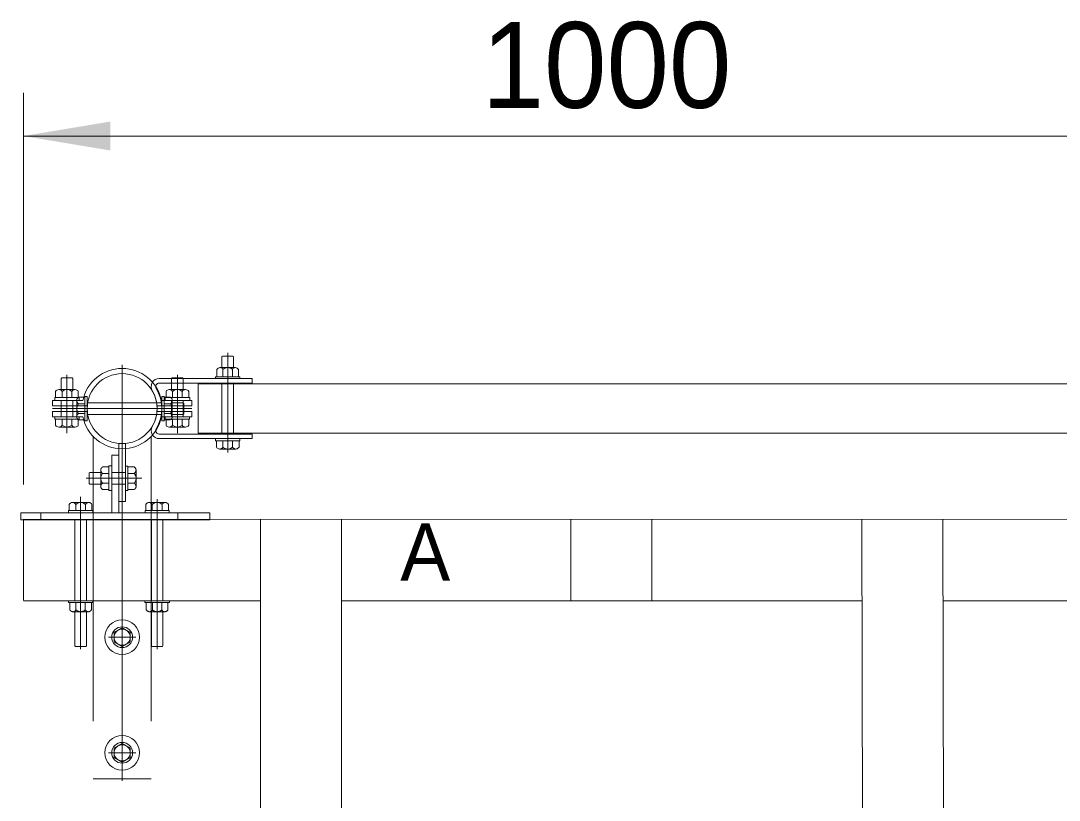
# Model space of a CAD drawing. Units: millimetres at full size, sheet at 1:30; details may follow other scales. Extents: x 300 to 12300, y 300 to 8610.
# Drawn here: x 1430 to 2328, y 2077 to 2751 of the extents above; entities that cross this region are included whole.
import ezdxf
from ezdxf.enums import TextEntityAlignment as Align

# ---------------------------------------------------------------- set-up
doc = ezdxf.new("R2010")
doc.units = ezdxf.units.MM
doc.header["$LTSCALE"] = 30
doc.linetypes.add('CHAIN', pattern=[18.5, 12, -1.5, 3.5, -1.5])
doc.linetypes.add('DASHED_SPACED', pattern=[12, 6, -6])
for name, color, linetype, lineweight in [('寸法', 7, 'Continuous', 13), ('手摺', 7, 'Continuous', 20), ('支持金物', 7, 'DASHED_SPACED', 13), ('支柱', 7, 'Continuous', 18), ('根太材A', 7, 'Continuous', 18), ('根太材B', 7, 'Continuous', 18), ('補強金物', 7, 'Continuous', 18)]:
    doc.layers.add(name, color=color, linetype=linetype, lineweight=lineweight)
doc.layers.add('文字', color=7, linetype='Continuous')
doc.styles.add('ＭＳ Ｐゴシック', font='')
doc.styles.get('ＭＳ Ｐゴシック').set_extended_font_data('MS PGothic')

# ---------------------------------------------------------------- blocks, each defined once
blk = doc.blocks.new('filled_arrow')
at = {"color": 0, "linetype": 'Continuous', "lineweight": -2}
blk.add_solid([(7.5, 1.25), (0, 0), (7.5, -1.25)], dxfattribs=at)

msp = doc.modelspace()

# ---------------------------------------------------------------- linework, layer by layer
at = {"layer": '寸法'}
for p, q in [((1432.29, 2350.25), (1432.29, 2689.22)), ((1432.29, 2651.72), (2440.73, 2651.72))]:
    msp.add_line(p, q, dxfattribs=at)
at = {"layer": '手摺', "lineweight": 13}
msp.add_lwpolyline([(3287.25, 2394.59), (1583.38, 2394.59), (1583.38, 2437.29), (3287.25, 2437.29)], close=True, dxfattribs=at)
at = {"layer": '支持金物'}
for p, q in [((1508.63, 2375.71), (1514.63, 2375.71)), ((1508.63, 2375.71), (1508.63, 2325.71)), ((1514.63, 2325.71), (1514.63, 2375.71)), ((1499.13, 2348.72), (1499.13, 2362.66)), ((1499.13, 2362.35), (1499.13, 2349.02)), ((1506.13, 2365.5), (1500.73, 2365.5)), ((1506.13, 2345.06), (1506.13, 2366.31)), ((1508.63, 2366.31), (1506.13, 2366.31)), ((1508.63, 2345.06), (1508.63, 2366.31)), ((1522.63, 2366.19), (1520.63, 2366.19)), ((1520.63, 2366.19), (1520.63, 2345.19)), ((1522.63, 2345.19), (1522.63, 2366.19)), ((1522.63, 2365.5), (1528.03, 2365.5)), ((1529.63, 2348.72), (1529.63, 2362.66)), ((1489.58, 2360.69), (1489.13, 2360.25)), ((1489.13, 2351.13), (1489.13, 2360.25)), ((1489.58, 2360.69), (1499.13, 2360.69)), ((1506.13, 2359.94), (1500.73, 2359.94)), ((1508.63, 2360.69), (1520.63, 2360.69)), ((1522.63, 2359.94), (1528.03, 2359.94)), ((1489.13, 2351.13), (1489.58, 2350.69)), ((1489.58, 2350.69), (1499.13, 2350.69)), ((1506.13, 2351.44), (1500.73, 2351.44)), ((1506.13, 2345.88), (1500.73, 2345.88)), ((1506.13, 2345.06), (1508.63, 2345.06)), ((1508.63, 2350.69), (1520.63, 2350.69)), ((1520.63, 2345.19), (1522.63, 2345.19)), ((1522.63, 2351.44), (1528.03, 2351.44)), ((1522.63, 2345.88), (1528.03, 2345.88)), ((1429.94, 2325.71), (1593.33, 2325.71)), ((1429.94, 2319.71), (1429.94, 2325.71)), ((1593.33, 2319.71), (1429.94, 2319.71)), ((1447.31, 2325.71), (1447.31, 2319.71)), ((1476.7, 2319.71), (1476.7, 2249.68)), ((1486.7, 2319.71), (1486.7, 2249.68)), ((1542.88, 2319.71), (1542.88, 2249.68)), ((1552.88, 2319.71), (1552.88, 2249.68)), ((1565.89, 2325.71), (1565.89, 2319.71)), ((1593.33, 2319.71), (1593.33, 2325.71)), ((1471.08, 2248.18), (1471.08, 2249.68)), ((1492.33, 2249.68), (1471.08, 2249.68)), ((1471.08, 2248.18), (1492.33, 2248.18)), ((1472.33, 2248.18), (1472.33, 2241.81)), ((1477.64, 2248.18), (1477.64, 2241.81)), ((1485.76, 2248.18), (1485.76, 2241.81)), ((1491.08, 2248.18), (1491.08, 2241.81)), ((1492.33, 2249.68), (1492.33, 2248.18)), ((1537.26, 2248.18), (1537.26, 2249.68)), ((1558.51, 2249.68), (1537.26, 2249.68)), ((1537.26, 2248.18), (1558.51, 2248.18)), ((1538.51, 2248.18), (1538.51, 2241.81)), ((1543.82, 2248.18), (1543.82, 2241.81)), ((1551.95, 2248.18), (1551.95, 2241.81)), ((1557.26, 2248.18), (1557.26, 2241.81)), ((1558.51, 2249.68), (1558.51, 2248.18)), ((1488.36, 2240.18), (1475.04, 2240.18)), ((1476.7, 2210.65), (1476.7, 2240.18)), ((1486.7, 2210.65), (1486.7, 2240.18)), ((1554.55, 2240.18), (1541.22, 2240.18)), ((1542.88, 2210.65), (1542.88, 2240.18)), ((1552.88, 2210.65), (1552.88, 2240.18)), ((1477.14, 2210.21), (1476.7, 2210.65)), ((1477.14, 2210.21), (1486.26, 2210.21)), ((1486.7, 2210.65), (1486.26, 2210.21)), ((1543.33, 2210.21), (1542.88, 2210.65)), ((1543.33, 2210.21), (1552.44, 2210.21)), ((1552.88, 2210.65), (1552.44, 2210.21))]:
    msp.add_line(p, q, dxfattribs=at)
at = {"layer": '支持金物', "linetype": 'CHAIN'}
for p, q in [((1486.36, 2355.69), (1534.57, 2355.69)), ((1481.7, 2339.56), (1481.7, 2207.71)), ((1547.88, 2337.56), (1547.88, 2207.71))]:
    msp.add_line(p, q, dxfattribs=at)
at = {"layer": '支持金物', "linetype": 'Continuous'}
for p, q in [((1471.2, 2325.71), (1471.2, 2327.71)), ((1471.2, 2327.71), (1492.2, 2327.71)), ((1471.89, 2327.71), (1471.89, 2333.11)), ((1474.73, 2334.71), (1488.67, 2334.71)), ((1477.45, 2327.71), (1477.45, 2333.11)), ((1485.95, 2327.71), (1485.95, 2333.11)), ((1491.51, 2327.71), (1491.51, 2333.11)), ((1492.2, 2327.71), (1492.2, 2325.71)), ((1537.38, 2325.71), (1537.38, 2327.71)), ((1537.38, 2327.71), (1558.38, 2327.71)), ((1538.08, 2327.71), (1538.08, 2333.11)), ((1540.91, 2334.71), (1554.85, 2334.71)), ((1543.63, 2327.71), (1543.63, 2333.11)), ((1552.13, 2327.71), (1552.13, 2333.11)), ((1557.69, 2327.71), (1557.69, 2333.11)), ((1558.38, 2327.71), (1558.38, 2325.71))]:
    msp.add_line(p, q, dxfattribs=at)
at = {"layer": '支持金物'}
for centre, radius, start, end in [((1502.35, 2362.72), 3.21, 120.13588, 239.86117), ((1526.42, 2362.72), 3.21, 300.13883, 59.86412), ((1505.58, 2355.69), 6.45, 138.75035, 221.24965), ((1523.19, 2355.69), 6.45, 318.75035, 41.24965), ((1502.35, 2348.66), 3.21, 120.14067, 239.85933), ((1526.42, 2348.66), 3.21, 300.14067, 59.85933), ((1475.49, 2244.02), 3.87, 214.9343, 263.23904), ((1475.07, 2243.02), 2.84, 269.30562, 334.70445), ((1481.7, 2246.07), 5.89, 226.3972, 270), ((1481.7, 2246.07), 5.89, 270, 313.6028), ((1488.33, 2243.02), 2.84, 205.29555, 270.69438), ((1487.91, 2244.02), 3.87, 276.77031, 325.0657), ((1541.68, 2244.02), 3.87, 214.9343, 263.23904), ((1541.26, 2243.02), 2.84, 269.30562, 334.70445), ((1547.88, 2246.07), 5.89, 226.3972, 270), ((1547.88, 2246.07), 5.89, 270, 313.6028), ((1554.51, 2243.02), 2.84, 205.29555, 270.69438), ((1554.09, 2244.02), 3.87, 276.77031, 325.0657)]:
    msp.add_arc(centre, radius, start, end, dxfattribs=at)
at = {"layer": '支持金物', "linetype": 'Continuous'}
for centre, radius, start, end in [((1474.67, 2331.49), 3.21, 30.14067, 149.85933), ((1481.7, 2328.26), 6.45, 48.75035, 131.24965), ((1488.73, 2331.49), 3.21, 30.14067, 149.85933), ((1540.85, 2331.49), 3.21, 30.14067, 149.85933), ((1547.88, 2328.26), 6.45, 48.75035, 131.24965), ((1554.91, 2331.49), 3.21, 30.14067, 149.85933)]:
    msp.add_arc(centre, radius, start, end, dxfattribs=at)
at = {"layer": '支柱'}
for p, q in [((1603.88, 2461), (1604.33, 2461.44)), ((1603.88, 2461), (1603.88, 2451.44)), ((1613.44, 2461.44), (1604.33, 2461.44)), ((1613.44, 2461.44), (1613.88, 2461)), ((1613.88, 2461), (1613.88, 2451.44)), ((1619.51, 2443.44), (1598.26, 2443.44)), ((1598.26, 2441.94), (1598.26, 2443.44)), ((1599.51, 2443.44), (1599.51, 2449.81)), ((1602.22, 2451.44), (1615.55, 2451.44)), ((1604.82, 2443.44), (1604.82, 2449.81)), ((1612.95, 2443.44), (1612.95, 2449.81)), ((1618.26, 2443.44), (1618.26, 2449.81)), ((1619.51, 2443.44), (1619.51, 2441.94)), ((1630.18, 2441.94), (1549.67, 2441.94)), ((1630.18, 2437.94), (1549.67, 2437.94)), ((1630.18, 2437.94), (1630.18, 2441.94)), ((1485.38, 2425.75), (1479.98, 2425.75)), ((1487.38, 2426.44), (1485.38, 2426.44)), ((1485.38, 2426.44), (1485.38, 2405.44)), ((1487.38, 2405.44), (1487.38, 2426.44)), ((1551.88, 2426.44), (1553.88, 2426.44)), ((1551.88, 2405.44), (1551.88, 2426.44)), ((1553.88, 2426.44), (1553.88, 2405.44)), ((1553.88, 2425.75), (1559.28, 2425.75)), ((1478.38, 2422.91), (1478.38, 2408.97)), ((1478.38, 2422.91), (1478.38, 2408.97)), ((1485.38, 2420.19), (1479.98, 2420.19)), ((1553.88, 2420.19), (1559.28, 2420.19)), ((1560.88, 2422.91), (1560.88, 2408.97)), ((1560.88, 2422.91), (1560.88, 2408.97)), ((1570.44, 2420.94), (1560.88, 2420.94)), ((1570.88, 2420.5), (1570.44, 2420.94)), ((1570.88, 2420.5), (1570.88, 2411.38)), ((1485.38, 2411.69), (1479.98, 2411.69)), ((1553.88, 2411.69), (1559.28, 2411.69)), ((1570.44, 2410.94), (1560.88, 2410.94)), ((1570.44, 2410.94), (1570.88, 2411.38)), ((1485.38, 2406.13), (1479.98, 2406.13)), ((1485.38, 2405.44), (1487.38, 2405.44)), ((1553.88, 2405.44), (1551.88, 2405.44)), ((1553.88, 2406.13), (1559.28, 2406.13)), ((1630.18, 2393.94), (1549.67, 2393.94)), ((1630.18, 2389.94), (1549.67, 2389.94)), ((1598.38, 2387.94), (1598.38, 2389.94)), ((1619.38, 2389.94), (1619.38, 2387.94)), ((1630.18, 2389.94), (1630.18, 2393.94)), ((1619.38, 2387.94), (1598.38, 2387.94)), ((1599.08, 2387.94), (1599.08, 2382.54)), ((1599.44, 2382.11), (1599.08, 2382.54)), ((1599.97, 2381.67), (1599.44, 2382.11)), ((1600.57, 2381.32), (1599.97, 2381.67)), ((1601.22, 2381.07), (1600.57, 2381.32)), ((1601.91, 2380.94), (1601.22, 2381.07)), ((1602.19, 2380.95), (1601.91, 2380.94)), ((1615.85, 2380.94), (1601.91, 2380.94)), ((1602.7, 2381.03), (1602.19, 2380.95)), ((1603.19, 2381.19), (1602.7, 2381.03)), ((1603.64, 2381.43), (1603.19, 2381.19)), ((1604.04, 2381.75), (1603.64, 2381.43)), ((1604.37, 2382.12), (1604.04, 2381.75)), ((1604.63, 2382.54), (1604.37, 2382.12)), ((1604.63, 2387.94), (1604.63, 2382.54)), ((1604.92, 2382.3), (1604.63, 2382.54)), ((1605.8, 2381.72), (1604.92, 2382.3)), ((1606.78, 2381.29), (1605.8, 2381.72)), ((1607.81, 2381.03), (1606.78, 2381.29)), ((1608.88, 2380.94), (1607.81, 2381.03)), ((1609.27, 2380.95), (1608.88, 2380.94)), ((1610.33, 2381.1), (1609.27, 2380.95)), ((1611.35, 2381.42), (1610.33, 2381.1)), ((1612.29, 2381.91), (1611.35, 2381.42)), ((1613.13, 2382.54), (1612.29, 2381.91)), ((1613.13, 2387.94), (1613.13, 2382.54)), ((1613.27, 2382.31), (1613.13, 2382.54)), ((1613.57, 2381.91), (1613.27, 2382.31)), ((1613.94, 2381.57), (1613.57, 2381.91)), ((1614.37, 2381.3), (1613.94, 2381.57)), ((1614.84, 2381.1), (1614.37, 2381.3)), ((1615.34, 2380.97), (1614.84, 2381.1)), ((1615.85, 2380.94), (1615.34, 2380.97)), ((1616.43, 2381.04), (1615.85, 2380.94)), ((1617.09, 2381.27), (1616.43, 2381.04)), ((1617.7, 2381.6), (1617.09, 2381.27)), ((1618.24, 2382.03), (1617.7, 2381.6)), ((1618.69, 2382.54), (1618.24, 2382.03)), ((1618.69, 2387.94), (1618.69, 2382.54))]:
    msp.add_line(p, q, dxfattribs=at)
at = {"layer": '支柱', "linetype": 'CHAIN'}
msp.add_line((1608.88, 2378.09), (1608.88, 2464.32), dxfattribs=at)
at = {"layer": '支柱', "linetype": 'DASHED_SPACED'}
for p, q in [((1603.88, 2393.94), (1603.88, 2437.94)), ((1613.88, 2393.94), (1613.88, 2437.94)), ((1487.38, 2420.94), (1551.88, 2420.94)), ((1487.38, 2410.94), (1551.88, 2410.94)), ((1514.63, 2335.69), (1514.63, 2385.84)), ((1520.63, 2385.84), (1520.63, 2335.69)), ((1514.63, 2335.69), (1520.63, 2335.69))]:
    msp.add_line(p, q, dxfattribs=at)
at = {"layer": '支柱', "linetype": 'CHAIN', "lineweight": 13}
msp.add_line((1577.06, 2415.94), (1472.29, 2415.94), dxfattribs=at)
at = {"layer": '支柱'}
msp.add_circle((1517.63, 2415.94), 30.25, dxfattribs=at)
for centre, radius, start, end in [((1602.68, 2447.6), 3.87, 96.77031, 145.0657), ((1602.26, 2448.6), 2.84, 25.29555, 90.69438), ((1608.88, 2445.55), 5.89, 90, 133.6028), ((1608.88, 2445.55), 5.89, 46.3972, 90), ((1615.51, 2448.6), 2.84, 89.30562, 154.70445), ((1615.09, 2447.6), 3.87, 34.9343, 83.23904), ((1549.67, 2434.94), 7, 90, 210.66829), ((1549.67, 2434.94), 3, 90, 210.66829), ((1481.6, 2422.97), 3.21, 120.14067, 239.85933), ((1517.63, 2415.94), 30.25, 329.3317, 30.66829), ((1517.63, 2415.94), 34.25, 329.3317, 30.66829), ((1557.67, 2422.97), 3.21, 300.14067, 59.85933), ((1484.83, 2415.94), 6.45, 138.75035, 221.24965), ((1554.44, 2415.94), 6.45, 318.75035, 41.24965), ((1481.6, 2408.91), 3.21, 120.13883, 239.86412), ((1557.67, 2408.91), 3.21, 300.13588, 59.86117), ((1549.67, 2396.94), 7, 149.3317, 270), ((1549.67, 2396.94), 3, 149.3317, 270)]:
    msp.add_arc(centre, radius, start, end, dxfattribs=at)
at = {"layer": '根太材A'}
for p, q in [((3432.29, 2319.66), (1432.29, 2320.25)), ((1432.29, 2320.25), (1432.29, 2250.25)), ((1637.29, 1789.66), (1637.29, 2319.66)), ((1707.29, 1789.66), (1707.29, 2319.66)), ((1905.73, 2249.66), (1905.73, 2319.66)), ((1975.73, 2249.66), (1975.73, 2319.66)), ((2158.79, 1789.66), (2157.29, 2319.66)), ((1637.29, 2249.66), (1432.29, 2249.66)), ((2157.29, 2249.66), (1707.29, 2249.66)), ((2637.29, 2249.66), (2227.29, 2249.66))]:
    msp.add_line(p, q, dxfattribs=at)
at = {"layer": '根太材B'}
msp.add_line((2228.79, 1789.66), (2227.29, 2319.66), dxfattribs=at)
at = {"layer": '補強金物', "linetype": 'CHAIN'}
for p, q in [((1517.63, 2453.92), (1517.63, 2089.18)), ((1469.88, 2445.17), (1469.88, 2394.6)), ((1565.38, 2445.17), (1565.38, 2394.6)), ((1577.88, 2415.94), (1457.38, 2415.94)), ((1529.46, 2218.19), (1505.81, 2218.19)), ((1529.48, 2118.19), (1505.79, 2118.19))]:
    msp.add_line(p, q, dxfattribs=at)
at = {"layer": '補強金物'}
for p, q in [((1465.33, 2442.44), (1464.88, 2442)), ((1464.88, 2442), (1464.88, 2432.44)), ((1465.33, 2442.44), (1474.44, 2442.44)), ((1474.88, 2442), (1474.44, 2442.44)), ((1474.88, 2442), (1474.88, 2432.44)), ((1560.38, 2442), (1560.83, 2442.44)), ((1560.38, 2442), (1560.38, 2432.44)), ((1569.94, 2442.44), (1560.83, 2442.44)), ((1569.94, 2442.44), (1570.38, 2442)), ((1570.38, 2442), (1570.38, 2432.44)), ((1459.26, 2425.44), (1480.51, 2425.44)), ((1459.26, 2425.44), (1459.26, 2422.94)), ((1460.08, 2425.44), (1460.08, 2430.84)), ((1462.91, 2432.44), (1476.85, 2432.44)), ((1476.55, 2432.44), (1463.22, 2432.44)), ((1465.63, 2425.44), (1465.63, 2430.84)), ((1474.13, 2425.44), (1474.13, 2430.84)), ((1479.69, 2425.44), (1479.69, 2430.84)), ((1480.51, 2422.94), (1480.51, 2425.44)), ((1576.01, 2425.44), (1554.76, 2425.44)), ((1554.76, 2422.94), (1554.76, 2425.44)), ((1555.58, 2425.44), (1555.58, 2430.84)), ((1572.35, 2432.44), (1558.41, 2432.44)), ((1558.72, 2432.44), (1572.05, 2432.44)), ((1561.13, 2425.44), (1561.13, 2430.84)), ((1569.63, 2425.44), (1569.63, 2430.84)), ((1575.19, 2425.44), (1575.19, 2430.84)), ((1576.01, 2425.44), (1576.01, 2422.94)), ((1457.38, 2422.94), (1457.38, 2418.44)), ((1457.38, 2422.94), (1483.6, 2422.94)), ((1457.38, 2418.44), (1487.49, 2418.44)), ((1459.26, 2422.94), (1480.51, 2422.94)), ((1577.88, 2418.44), (1547.78, 2418.44)), ((1577.88, 2422.94), (1551.67, 2422.94)), ((1576.01, 2422.94), (1554.76, 2422.94)), ((1577.88, 2422.94), (1577.88, 2418.44)), ((1457.38, 2413.44), (1457.38, 2408.94)), ((1457.38, 2413.44), (1487.49, 2413.44)), ((1457.38, 2408.94), (1483.6, 2408.94)), ((1480.38, 2408.94), (1459.38, 2408.94)), ((1459.38, 2408.94), (1459.38, 2406.94)), ((1480.38, 2408.94), (1459.38, 2408.94)), ((1459.38, 2406.94), (1480.38, 2406.94)), ((1460.08, 2406.94), (1460.08, 2401.54)), ((1465.63, 2406.94), (1465.63, 2401.54)), ((1474.13, 2406.94), (1474.13, 2401.54)), ((1479.69, 2406.94), (1479.69, 2401.54)), ((1480.38, 2406.94), (1480.38, 2408.94)), ((1577.88, 2413.44), (1547.78, 2413.44)), ((1577.88, 2408.94), (1551.67, 2408.94)), ((1554.88, 2408.94), (1575.88, 2408.94)), ((1554.88, 2406.94), (1554.88, 2408.94)), ((1554.88, 2408.94), (1575.88, 2408.94)), ((1575.88, 2406.94), (1554.88, 2406.94)), ((1555.58, 2406.94), (1555.58, 2401.54)), ((1561.13, 2406.94), (1561.13, 2401.54)), ((1569.63, 2406.94), (1569.63, 2401.54)), ((1575.19, 2406.94), (1575.19, 2401.54)), ((1575.88, 2408.94), (1575.88, 2406.94)), ((1577.88, 2413.44), (1577.88, 2408.94)), ((1462.91, 2399.94), (1476.85, 2399.94)), ((1572.35, 2399.94), (1558.41, 2399.94)), ((1492.63, 2325.69), (1492.63, 2391.8)), ((1542.63, 2325.69), (1542.63, 2391.8)), ((1510.63, 2222.23), (1517.63, 2226.27)), ((1510.63, 2214.15), (1510.63, 2222.23)), ((1517.63, 2226.27), (1524.63, 2222.23)), ((1524.63, 2222.23), (1524.63, 2214.15)), ((1517.63, 2210.1), (1510.63, 2214.15)), ((1524.63, 2214.15), (1517.63, 2210.1)), ((1510.63, 2122.23), (1517.63, 2126.27)), ((1510.63, 2114.15), (1510.63, 2122.23)), ((1517.63, 2126.27), (1524.63, 2122.23)), ((1524.63, 2122.23), (1524.63, 2114.15)), ((1517.63, 2110.1), (1510.63, 2114.15)), ((1524.63, 2114.15), (1517.63, 2110.1))]:
    msp.add_line(p, q, dxfattribs=at)
at = {"layer": '補強金物', "linetype": 'DASHED_SPACED'}
for p, q in [((1464.88, 2422.94), (1464.88, 2408.94)), ((1474.88, 2422.94), (1474.88, 2408.94)), ((1560.38, 2422.94), (1560.38, 2408.94)), ((1570.38, 2422.94), (1570.38, 2408.94)), ((1492.63, 2325.69), (1492.63, 2095.69)), ((1542.63, 2325.69), (1542.63, 2095.69)), ((1542.63, 2095.69), (1492.63, 2095.69))]:
    msp.add_line(p, q, dxfattribs=at)
at = {"layer": '補強金物'}
for centre, radius in [((1517.63, 2218.19), 15), ((1517.63, 2218.19), 9), ((1517.63, 2218.19), 7), ((1517.63, 2118.19), 15), ((1517.63, 2118.19), 9), ((1517.63, 2118.19), 7)]:
    msp.add_circle(centre, radius, dxfattribs=at)
for start, end in [(11.62111, 168.37889), (191.62111, 348.37889)]:
    msp.add_arc((1517.63, 2415.94), 34.75, start, end, dxfattribs=at)
at = {"layer": '補強金物', "lineweight": 13}
for centre, radius, start, end in [((1462.85, 2429.22), 3.21, 30.14067, 149.85933), ((1469.88, 2425.99), 6.45, 48.75035, 131.24965), ((1476.91, 2429.22), 3.21, 30.13588, 149.86117), ((1558.35, 2429.22), 3.21, 30.13883, 149.86412), ((1565.38, 2425.99), 6.45, 48.75035, 131.24965), ((1572.41, 2429.22), 3.21, 30.14067, 149.85933), ((1462.85, 2403.15), 3.21, 210.14067, 329.85933), ((1469.88, 2406.38), 6.45, 228.75035, 311.24965), ((1476.91, 2403.15), 3.21, 210.13883, 329.86412), ((1558.35, 2403.15), 3.21, 210.13588, 329.86117), ((1565.38, 2406.38), 6.45, 228.75035, 311.24965), ((1572.41, 2403.15), 3.21, 210.14067, 329.85933)]:
    msp.add_arc(centre, radius, start, end, dxfattribs=at)

# ---------------------------------------------------------------- block references
at = {"layer": '寸法', "xscale": 10, "yscale": 10}
msp.add_blockref('filled_arrow', (1432.29, 2651.72), dxfattribs=at)

# ---------------------------------------------------------------- texts
at = {"layer": '寸法', "style": 'ＭＳ Ｐゴシック'}
msp.add_text('1000', height=74.23, dxfattribs=at).set_placement((1936.51, 2713.22), align=Align.MIDDLE_CENTER)
at = {"layer": '文字', "style": 'ＭＳ Ｐゴシック'}
msp.add_text('A', height=49.49, dxfattribs=at).set_placement((1758.15, 2252.24), align=Align.BOTTOM_LEFT)

doc.saveas('drawing.dxf')
